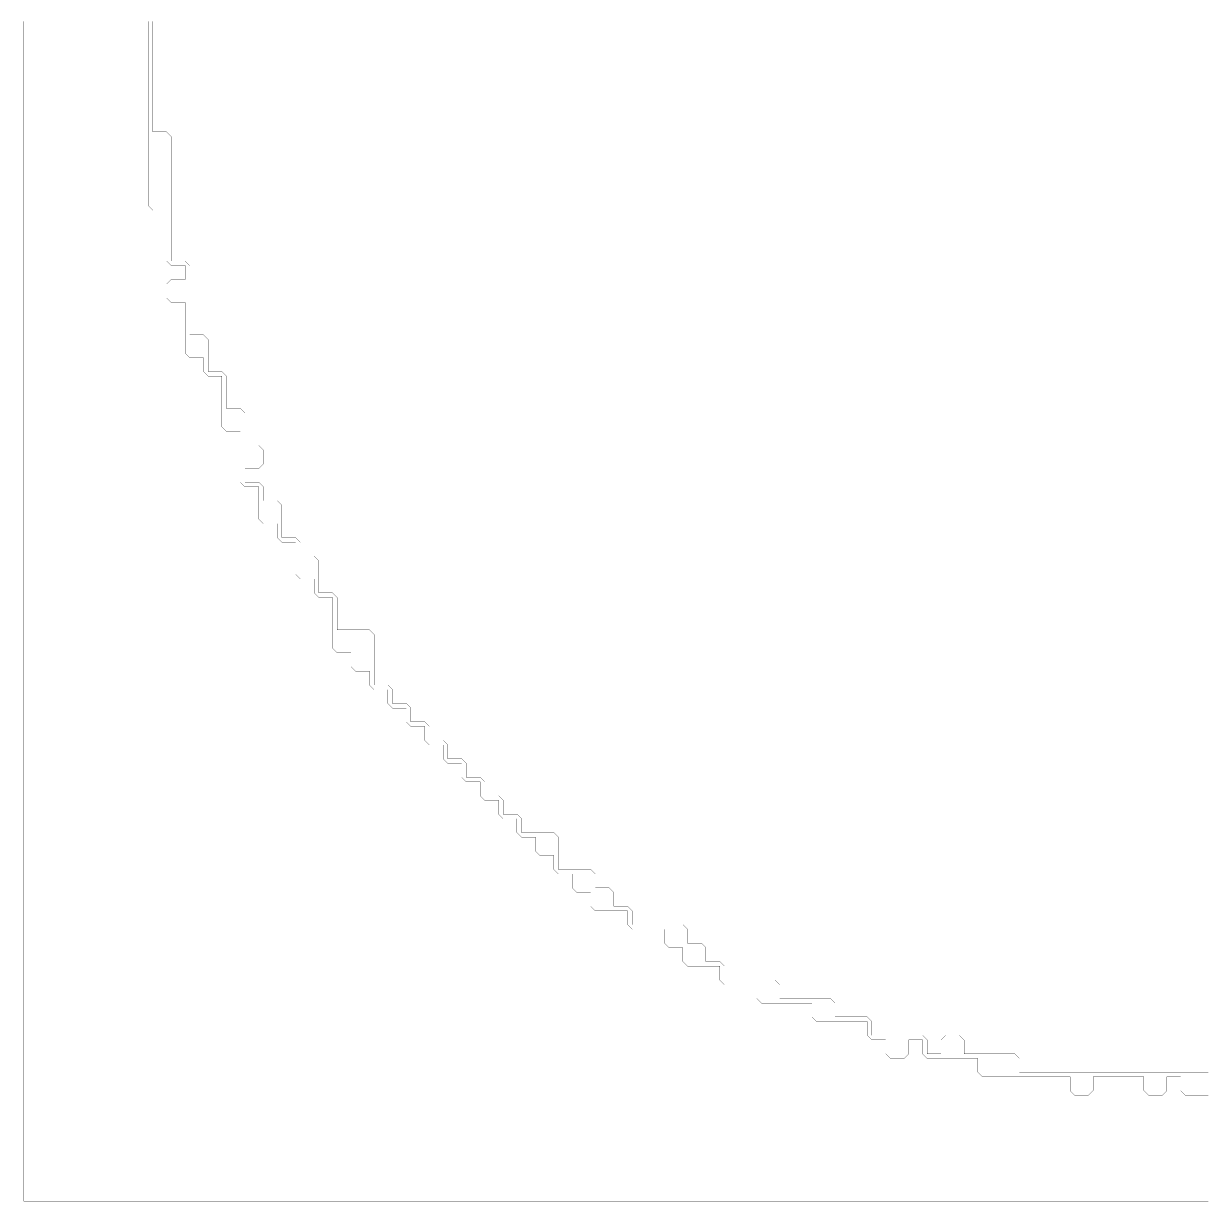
# Model space of a CAD drawing. Header units: metres. Extents: x 0 to 4990, y -4990 to 0.
# Drawn here: x 0 to 2501, y -4990 to -2495 of the extents above; entities that cross this region are included whole.
import ezdxf

# ---------------------------------------------------------------- set-up
doc = ezdxf.new("R2010")
doc.units = ezdxf.units.M
doc.layers.add('conductor', color=1, linetype='Continuous')
doc.layers.add('substrate', color=5, linetype='Continuous')

msp = doc.modelspace()

# ---------------------------------------------------------------- linework, layer by layer
at = {"layer": 'conductor', "const_width": 0.5}
msp.add_lwpolyline([(273.4375, -2490.234375), (273.4375, -2500), (273.4375, -2509.765625), (273.4375, -2519.53125), (273.4375, -2529.296875), (273.4375, -2539.0625), (273.4375, -2548.828125), (273.4375, -2558.59375), (273.4375, -2568.359375), (273.4375, -2578.125), (273.4375, -2587.890625), (273.4375, -2597.65625), (273.4375, -2607.421875), (273.4375, -2617.1875), (273.4375, -2626.953125), (273.4375, -2636.71875), (273.4375, -2646.484375), (273.4375, -2656.25), (273.4375, -2666.015625), (273.4375, -2675.78125), (273.4375, -2685.546875), (273.4375, -2695.3125), (273.4375, -2705.078125), (273.4375, -2714.84375), (273.4375, -2724.609375), (283.203125, -2724.609375), (292.96875, -2724.609375), (302.734375, -2724.609375), (312.5, -2734.375), (312.5, -2744.140625), (312.5, -2753.90625), (312.5, -2763.671875), (312.5, -2773.4375), (312.5, -2783.203125), (312.5, -2792.96875), (312.5, -2802.734375), (312.5, -2812.5), (312.5, -2822.265625), (312.5, -2832.03125), (312.5, -2841.796875), (312.5, -2851.5625), (312.5, -2861.328125), (312.5, -2871.09375), (312.5, -2880.859375), (312.5, -2890.625), (312.5, -2900.390625), (312.5, -2910.15625), (312.5, -2919.921875), (312.5, -2929.6875), (312.5, -2939.453125), (312.5, -2949.21875), (312.5, -2958.984375), (312.5, -2968.75), (312.5, -2978.515625), (312.5, -2988.28125), (312.5, -2998.046875), (322.265625, -2998.046875), (332.03125, -2998.046875), (341.796875, -2998.046875), (351.5625, -3007.8125), (351.5625, -3017.578125), (351.5625, -3027.34375), (351.5625, -3037.109375), (351.5625, -3046.875), (351.5625, -3056.640625), (351.5625, -3066.40625), (351.5625, -3076.171875), (351.5625, -3085.9375), (351.5625, -3095.703125), (351.5625, -3105.46875), (351.5625, -3115.234375), (351.5625, -3125), (351.5625, -3134.765625), (351.5625, -3144.53125), (351.5625, -3154.296875), (361.328125, -3154.296875), (371.09375, -3154.296875), (380.859375, -3154.296875), (390.625, -3164.0625), (390.625, -3173.828125), (390.625, -3183.59375), (390.625, -3193.359375), (390.625, -3203.125), (390.625, -3212.890625), (390.625, -3222.65625), (390.625, -3232.421875), (400.390625, -3232.421875), (410.15625, -3232.421875), (419.921875, -3232.421875), (429.6875, -3242.1875), (429.6875, -3251.953125), (429.6875, -3261.71875), (429.6875, -3271.484375), (429.6875, -3281.25), (429.6875, -3291.015625), (429.6875, -3300.78125), (429.6875, -3310.546875), (439.453125, -3310.546875), (449.21875, -3310.546875), (458.984375, -3310.546875), (468.75, -3320.3125), (468.75, -3330.078125), (468.75, -3339.84375), (468.75, -3349.609375), (468.75, -3359.375), (468.75, -3369.140625), (468.75, -3378.90625), (468.75, -3388.671875), (478.515625, -3388.671875), (488.28125, -3388.671875), (498.046875, -3388.671875), (507.8125, -3398.4375), (507.8125, -3408.203125), (507.8125, -3417.96875), (507.8125, -3427.734375), (498.046875, -3437.5), (488.28125, -3437.5), (478.515625, -3437.5), (468.75, -3437.5), (468.75, -3447.265625), (468.75, -3457.03125), (468.75, -3466.796875), (478.515625, -3466.796875), (488.28125, -3466.796875), (498.046875, -3466.796875), (507.8125, -3476.5625), (507.8125, -3486.328125), (507.8125, -3496.09375), (507.8125, -3505.859375), (517.578125, -3505.859375), (527.34375, -3505.859375), (537.109375, -3505.859375), (546.875, -3515.625), (546.875, -3525.390625), (546.875, -3535.15625), (546.875, -3544.921875), (546.875, -3554.6875), (546.875, -3564.453125), (546.875, -3574.21875), (546.875, -3583.984375), (556.640625, -3583.984375), (566.40625, -3583.984375), (576.171875, -3583.984375), (585.9375, -3593.75), (585.9375, -3603.515625), (585.9375, -3613.28125), (585.9375, -3623.046875), (595.703125, -3623.046875), (605.46875, -3623.046875), (615.234375, -3623.046875), (625, -3632.8125), (625, -3642.578125), (625, -3652.34375), (625, -3662.109375), (625, -3671.875), (625, -3681.640625), (625, -3691.40625), (625, -3701.171875), (634.765625, -3701.171875), (644.53125, -3701.171875), (654.296875, -3701.171875), (664.0625, -3710.9375), (664.0625, -3720.703125), (664.0625, -3730.46875), (664.0625, -3740.234375), (664.0625, -3750), (664.0625, -3759.765625), (664.0625, -3769.53125), (664.0625, -3779.296875), (673.828125, -3779.296875), (683.59375, -3779.296875), (693.359375, -3779.296875), (703.125, -3779.296875), (712.890625, -3779.296875), (722.65625, -3779.296875), (732.421875, -3779.296875), (742.1875, -3789.0625), (742.1875, -3798.828125), (742.1875, -3808.59375), (742.1875, -3818.359375), (742.1875, -3828.125), (742.1875, -3837.890625), (742.1875, -3847.65625), (742.1875, -3857.421875), (742.1875, -3867.1875), (742.1875, -3876.953125), (742.1875, -3886.71875), (742.1875, -3896.484375), (751.953125, -3896.484375), (761.71875, -3896.484375), (771.484375, -3896.484375), (781.25, -3906.25), (781.25, -3916.015625), (781.25, -3925.78125), (781.25, -3935.546875), (791.015625, -3935.546875), (800.78125, -3935.546875), (810.546875, -3935.546875), (820.3125, -3945.3125), (820.3125, -3955.078125), (820.3125, -3964.84375), (820.3125, -3974.609375), (830.078125, -3974.609375), (839.84375, -3974.609375), (849.609375, -3974.609375), (859.375, -3984.375), (859.375, -3994.140625), (859.375, -4003.90625), (859.375, -4013.671875), (869.140625, -4013.671875), (878.90625, -4013.671875), (888.671875, -4013.671875), (898.4375, -4023.4375), (898.4375, -4033.203125), (898.4375, -4042.96875), (898.4375, -4052.734375), (908.203125, -4052.734375), (917.96875, -4052.734375), (927.734375, -4052.734375), (937.5, -4062.5), (937.5, -4072.265625), (937.5, -4082.03125), (937.5, -4091.796875), (947.265625, -4091.796875), (957.03125, -4091.796875), (966.796875, -4091.796875), (976.5625, -4101.5625), (976.5625, -4111.328125), (976.5625, -4121.09375), (976.5625, -4130.859375), (986.328125, -4130.859375), (996.09375, -4130.859375), (1005.859375, -4130.859375), (1015.625, -4140.625), (1015.625, -4150.390625), (1015.625, -4160.15625), (1015.625, -4169.921875), (1025.390625, -4169.921875), (1035.15625, -4169.921875), (1044.921875, -4169.921875), (1054.6875, -4179.6875), (1054.6875, -4189.453125), (1054.6875, -4199.21875), (1054.6875, -4208.984375), (1064.453125, -4208.984375), (1074.21875, -4208.984375), (1083.984375, -4208.984375), (1093.75, -4208.984375), (1103.515625, -4208.984375), (1113.28125, -4208.984375), (1123.046875, -4208.984375), (1132.8125, -4218.75), (1132.8125, -4228.515625), (1132.8125, -4238.28125), (1132.8125, -4248.046875), (1132.8125, -4257.8125), (1132.8125, -4267.578125), (1132.8125, -4277.34375), (1132.8125, -4287.109375), (1142.578125, -4287.109375), (1152.34375, -4287.109375), (1162.109375, -4287.109375), (1171.875, -4287.109375), (1181.640625, -4287.109375), (1191.40625, -4287.109375), (1201.171875, -4287.109375), (1210.9375, -4296.875), (1210.9375, -4306.640625), (1210.9375, -4316.40625), (1210.9375, -4326.171875), (1220.703125, -4326.171875), (1230.46875, -4326.171875), (1240.234375, -4326.171875), (1250, -4335.9375), (1250, -4345.703125), (1250, -4355.46875), (1250, -4365.234375), (1259.765625, -4365.234375), (1269.53125, -4365.234375), (1279.296875, -4365.234375), (1289.0625, -4375), (1289.0625, -4384.765625), (1289.0625, -4394.53125), (1289.0625, -4404.296875), (1298.828125, -4404.296875), (1308.59375, -4404.296875), (1318.359375, -4404.296875), (1328.125, -4404.296875), (1337.890625, -4404.296875), (1347.65625, -4404.296875), (1357.421875, -4404.296875), (1367.1875, -4404.296875), (1376.953125, -4404.296875), (1386.71875, -4404.296875), (1396.484375, -4404.296875), (1406.25, -4414.0625), (1406.25, -4423.828125), (1406.25, -4433.59375), (1406.25, -4443.359375), (1416.015625, -4443.359375), (1425.78125, -4443.359375), (1435.546875, -4443.359375), (1445.3125, -4453.125), (1445.3125, -4462.890625), (1445.3125, -4472.65625), (1445.3125, -4482.421875), (1455.078125, -4482.421875), (1464.84375, -4482.421875), (1474.609375, -4482.421875), (1484.375, -4492.1875), (1484.375, -4501.953125), (1484.375, -4511.71875), (1484.375, -4521.484375), (1494.140625, -4521.484375), (1503.90625, -4521.484375), (1513.671875, -4521.484375), (1523.4375, -4521.484375), (1533.203125, -4521.484375), (1542.96875, -4521.484375), (1552.734375, -4521.484375), (1562.5, -4521.484375), (1572.265625, -4521.484375), (1582.03125, -4521.484375), (1591.796875, -4521.484375), (1601.5625, -4531.25), (1601.5625, -4541.015625), (1601.5625, -4550.78125), (1601.5625, -4560.546875), (1611.328125, -4560.546875), (1621.09375, -4560.546875), (1630.859375, -4560.546875), (1640.625, -4560.546875), (1650.390625, -4560.546875), (1660.15625, -4560.546875), (1669.921875, -4560.546875), (1679.6875, -4560.546875), (1689.453125, -4560.546875), (1699.21875, -4560.546875), (1708.984375, -4560.546875), (1718.75, -4570.3125), (1718.75, -4580.078125), (1718.75, -4589.84375), (1718.75, -4599.609375), (1728.515625, -4599.609375), (1738.28125, -4599.609375), (1748.046875, -4599.609375), (1757.8125, -4599.609375), (1767.578125, -4599.609375), (1777.34375, -4599.609375), (1787.109375, -4599.609375), (1796.875, -4609.375), (1796.875, -4619.140625), (1796.875, -4628.90625), (1796.875, -4638.671875), (1806.640625, -4638.671875), (1816.40625, -4638.671875), (1826.171875, -4638.671875), (1835.9375, -4638.671875), (1845.703125, -4638.671875), (1855.46875, -4638.671875), (1865.234375, -4638.671875), (1875, -4638.671875), (1884.765625, -4638.671875), (1894.53125, -4638.671875), (1904.296875, -4638.671875), (1914.0625, -4648.4375), (1914.0625, -4658.203125), (1914.0625, -4667.96875), (1914.0625, -4677.734375), (1923.828125, -4677.734375), (1933.59375, -4677.734375), (1943.359375, -4677.734375), (1943.359375, -4667.96875), (1943.359375, -4658.203125), (1943.359375, -4648.4375), (1953.125, -4638.671875), (1962.890625, -4638.671875), (1972.65625, -4638.671875), (1982.421875, -4638.671875), (1992.1875, -4648.4375), (1992.1875, -4658.203125), (1992.1875, -4667.96875), (1992.1875, -4677.734375), (2001.953125, -4677.734375), (2011.71875, -4677.734375), (2021.484375, -4677.734375), (2031.25, -4677.734375), (2041.015625, -4677.734375), (2050.78125, -4677.734375), (2060.546875, -4677.734375), (2070.3125, -4677.734375), (2080.078125, -4677.734375), (2089.84375, -4677.734375), (2099.609375, -4677.734375), (2109.375, -4687.5), (2109.375, -4697.265625), (2109.375, -4707.03125), (2109.375, -4716.796875), (2119.140625, -4716.796875), (2128.90625, -4716.796875), (2138.671875, -4716.796875), (2148.4375, -4716.796875), (2158.203125, -4716.796875), (2167.96875, -4716.796875), (2177.734375, -4716.796875), (2187.5, -4716.796875), (2197.265625, -4716.796875), (2207.03125, -4716.796875), (2216.796875, -4716.796875), (2226.5625, -4716.796875), (2236.328125, -4716.796875), (2246.09375, -4716.796875), (2255.859375, -4716.796875), (2265.625, -4716.796875), (2275.390625, -4716.796875), (2285.15625, -4716.796875), (2294.921875, -4716.796875), (2304.6875, -4716.796875), (2314.453125, -4716.796875), (2324.21875, -4716.796875), (2333.984375, -4716.796875), (2343.75, -4716.796875), (2353.515625, -4716.796875), (2363.28125, -4716.796875), (2373.046875, -4716.796875), (2382.8125, -4716.796875), (2392.578125, -4716.796875), (2402.34375, -4716.796875), (2412.109375, -4716.796875), (2421.875, -4716.796875), (2431.640625, -4716.796875), (2441.40625, -4716.796875), (2451.171875, -4716.796875), (2460.9375, -4716.796875), (2470.703125, -4716.796875), (2480.46875, -4716.796875), (2490.234375, -4716.796875), (2500, -4716.796875), (2509.765625, -4716.796875)], dxfattribs=at)
at = {"layer": 'substrate', "const_width": 0.5}
for points in [[(0, -2490.234375), (0, -2500), (0, -2509.765625), (0, -2519.53125), (0, -2529.296875), (0, -2539.0625), (0, -2548.828125), (0, -2558.59375), (0, -2568.359375), (0, -2578.125), (0, -2587.890625), (0, -2597.65625), (0, -2607.421875), (0, -2617.1875), (0, -2626.953125), (0, -2636.71875), (0, -2646.484375), (0, -2656.25), (0, -2666.015625), (0, -2675.78125), (0, -2685.546875), (0, -2695.3125), (0, -2705.078125), (0, -2714.84375), (0, -2724.609375), (0, -2734.375), (0, -2744.140625), (0, -2753.90625), (0, -2763.671875), (0, -2773.4375), (0, -2783.203125), (0, -2792.96875), (0, -2802.734375), (0, -2812.5), (0, -2822.265625), (0, -2832.03125), (0, -2841.796875), (0, -2851.5625), (0, -2861.328125), (0, -2871.09375), (0, -2880.859375), (0, -2890.625), (0, -2900.390625), (0, -2910.15625), (0, -2919.921875), (0, -2929.6875), (0, -2939.453125), (0, -2949.21875), (0, -2958.984375), (0, -2968.75), (0, -2978.515625), (0, -2988.28125), (0, -2998.046875), (0, -3007.8125), (0, -3017.578125), (0, -3027.34375), (0, -3037.109375), (0, -3046.875), (0, -3056.640625), (0, -3066.40625), (0, -3076.171875), (0, -3085.9375), (0, -3095.703125), (0, -3105.46875), (0, -3115.234375), (0, -3125), (0, -3134.765625), (0, -3144.53125), (0, -3154.296875), (0, -3164.0625), (0, -3173.828125), (0, -3183.59375), (0, -3193.359375), (0, -3203.125), (0, -3212.890625), (0, -3222.65625), (0, -3232.421875), (0, -3242.1875), (0, -3251.953125), (0, -3261.71875), (0, -3271.484375), (0, -3281.25), (0, -3291.015625), (0, -3300.78125), (0, -3310.546875), (0, -3320.3125), (0, -3330.078125), (0, -3339.84375), (0, -3349.609375), (0, -3359.375), (0, -3369.140625), (0, -3378.90625), (0, -3388.671875), (0, -3398.4375), (0, -3408.203125), (0, -3417.96875), (0, -3427.734375), (0, -3437.5), (0, -3447.265625), (0, -3457.03125), (0, -3466.796875), (0, -3476.5625), (0, -3486.328125), (0, -3496.09375), (0, -3505.859375), (0, -3515.625), (0, -3525.390625), (0, -3535.15625), (0, -3544.921875), (0, -3554.6875), (0, -3564.453125), (0, -3574.21875), (0, -3583.984375), (0, -3593.75), (0, -3603.515625), (0, -3613.28125), (0, -3623.046875), (0, -3632.8125), (0, -3642.578125), (0, -3652.34375), (0, -3662.109375), (0, -3671.875), (0, -3681.640625), (0, -3691.40625), (0, -3701.171875), (0, -3710.9375), (0, -3720.703125), (0, -3730.46875), (0, -3740.234375), (0, -3750), (0, -3759.765625), (0, -3769.53125), (0, -3779.296875), (0, -3789.0625), (0, -3798.828125), (0, -3808.59375), (0, -3818.359375), (0, -3828.125), (0, -3837.890625), (0, -3847.65625), (0, -3857.421875), (0, -3867.1875), (0, -3876.953125), (0, -3886.71875), (0, -3896.484375), (0, -3906.25), (0, -3916.015625), (0, -3925.78125), (0, -3935.546875), (0, -3945.3125), (0, -3955.078125), (0, -3964.84375), (0, -3974.609375), (0, -3984.375), (0, -3994.140625), (0, -4003.90625), (0, -4013.671875), (0, -4023.4375), (0, -4033.203125), (0, -4042.96875), (0, -4052.734375), (0, -4062.5), (0, -4072.265625), (0, -4082.03125), (0, -4091.796875), (0, -4101.5625), (0, -4111.328125), (0, -4121.09375), (0, -4130.859375), (0, -4140.625), (0, -4150.390625), (0, -4160.15625), (0, -4169.921875), (0, -4179.6875), (0, -4189.453125), (0, -4199.21875), (0, -4208.984375), (0, -4218.75), (0, -4228.515625), (0, -4238.28125), (0, -4248.046875), (0, -4257.8125), (0, -4267.578125), (0, -4277.34375), (0, -4287.109375), (0, -4296.875), (0, -4306.640625), (0, -4316.40625), (0, -4326.171875), (0, -4335.9375), (0, -4345.703125), (0, -4355.46875), (0, -4365.234375), (0, -4375), (0, -4384.765625), (0, -4394.53125), (0, -4404.296875), (0, -4414.0625), (0, -4423.828125), (0, -4433.59375), (0, -4443.359375), (0, -4453.125), (0, -4462.890625), (0, -4472.65625), (0, -4482.421875), (0, -4492.1875), (0, -4501.953125), (0, -4511.71875), (0, -4521.484375), (0, -4531.25), (0, -4541.015625), (0, -4550.78125), (0, -4560.546875), (0, -4570.3125), (0, -4580.078125), (0, -4589.84375), (0, -4599.609375), (0, -4609.375), (0, -4619.140625), (0, -4628.90625), (0, -4638.671875), (0, -4648.4375), (0, -4658.203125), (0, -4667.96875), (0, -4677.734375), (0, -4687.5), (0, -4697.265625), (0, -4707.03125), (0, -4716.796875), (0, -4726.5625), (0, -4736.328125), (0, -4746.09375), (0, -4755.859375), (0, -4765.625), (0, -4775.390625), (0, -4785.15625), (0, -4794.921875), (0, -4804.6875), (0, -4814.453125), (0, -4824.21875), (0, -4833.984375), (0, -4843.75), (0, -4853.515625), (0, -4863.28125), (0, -4873.046875), (0, -4882.8125), (0, -4892.578125), (0, -4902.34375), (0, -4912.109375), (0, -4921.875), (0, -4931.640625), (0, -4941.40625), (0, -4951.171875), (0, -4960.9375), (0, -4970.703125), (0, -4980.46875), (0, -4990.234375), (9.765625, -4990.234375), (19.53125, -4990.234375), (29.296875, -4990.234375), (39.0625, -4990.234375), (48.828125, -4990.234375), (58.59375, -4990.234375), (68.359375, -4990.234375), (78.125, -4990.234375), (87.890625, -4990.234375), (97.65625, -4990.234375), (107.421875, -4990.234375), (117.1875, -4990.234375), (126.953125, -4990.234375), (136.71875, -4990.234375), (146.484375, -4990.234375), (156.25, -4990.234375), (166.015625, -4990.234375), (175.78125, -4990.234375), (185.546875, -4990.234375), (195.3125, -4990.234375), (205.078125, -4990.234375), (214.84375, -4990.234375), (224.609375, -4990.234375), (234.375, -4990.234375), (244.140625, -4990.234375), (253.90625, -4990.234375), (263.671875, -4990.234375), (273.4375, -4990.234375), (283.203125, -4990.234375), (292.96875, -4990.234375), (302.734375, -4990.234375), (312.5, -4990.234375), (322.265625, -4990.234375), (332.03125, -4990.234375), (341.796875, -4990.234375), (351.5625, -4990.234375), (361.328125, -4990.234375), (371.09375, -4990.234375), (380.859375, -4990.234375), (390.625, -4990.234375), (400.390625, -4990.234375), (410.15625, -4990.234375), (419.921875, -4990.234375), (429.6875, -4990.234375), (439.453125, -4990.234375), (449.21875, -4990.234375), (458.984375, -4990.234375), (468.75, -4990.234375), (478.515625, -4990.234375), (488.28125, -4990.234375), (498.046875, -4990.234375), (507.8125, -4990.234375), (517.578125, -4990.234375), (527.34375, -4990.234375), (537.109375, -4990.234375), (546.875, -4990.234375), (556.640625, -4990.234375), (566.40625, -4990.234375), (576.171875, -4990.234375), (585.9375, -4990.234375), (595.703125, -4990.234375), (605.46875, -4990.234375), (615.234375, -4990.234375), (625, -4990.234375), (634.765625, -4990.234375), (644.53125, -4990.234375), (654.296875, -4990.234375), (664.0625, -4990.234375), (673.828125, -4990.234375), (683.59375, -4990.234375), (693.359375, -4990.234375), (703.125, -4990.234375), (712.890625, -4990.234375), (722.65625, -4990.234375), (732.421875, -4990.234375), (742.1875, -4990.234375), (751.953125, -4990.234375), (761.71875, -4990.234375), (771.484375, -4990.234375), (781.25, -4990.234375), (791.015625, -4990.234375), (800.78125, -4990.234375), (810.546875, -4990.234375), (820.3125, -4990.234375), (830.078125, -4990.234375), (839.84375, -4990.234375), (849.609375, -4990.234375), (859.375, -4990.234375), (869.140625, -4990.234375), (878.90625, -4990.234375), (888.671875, -4990.234375), (898.4375, -4990.234375), (908.203125, -4990.234375), (917.96875, -4990.234375), (927.734375, -4990.234375), (937.5, -4990.234375), (947.265625, -4990.234375), (957.03125, -4990.234375), (966.796875, -4990.234375), (976.5625, -4990.234375), (986.328125, -4990.234375), (996.09375, -4990.234375), (1005.859375, -4990.234375), (1015.625, -4990.234375), (1025.390625, -4990.234375), (1035.15625, -4990.234375), (1044.921875, -4990.234375), (1054.6875, -4990.234375), (1064.453125, -4990.234375), (1074.21875, -4990.234375), (1083.984375, -4990.234375), (1093.75, -4990.234375), (1103.515625, -4990.234375), (1113.28125, -4990.234375), (1123.046875, -4990.234375), (1132.8125, -4990.234375), (1142.578125, -4990.234375), (1152.34375, -4990.234375), (1162.109375, -4990.234375), (1171.875, -4990.234375), (1181.640625, -4990.234375), (1191.40625, -4990.234375), (1201.171875, -4990.234375), (1210.9375, -4990.234375), (1220.703125, -4990.234375), (1230.46875, -4990.234375), (1240.234375, -4990.234375), (1250, -4990.234375), (1259.765625, -4990.234375), (1269.53125, -4990.234375), (1279.296875, -4990.234375), (1289.0625, -4990.234375), (1298.828125, -4990.234375), (1308.59375, -4990.234375), (1318.359375, -4990.234375), (1328.125, -4990.234375), (1337.890625, -4990.234375), (1347.65625, -4990.234375), (1357.421875, -4990.234375), (1367.1875, -4990.234375), (1376.953125, -4990.234375), (1386.71875, -4990.234375), (1396.484375, -4990.234375), (1406.25, -4990.234375), (1416.015625, -4990.234375), (1425.78125, -4990.234375), (1435.546875, -4990.234375), (1445.3125, -4990.234375), (1455.078125, -4990.234375), (1464.84375, -4990.234375), (1474.609375, -4990.234375), (1484.375, -4990.234375), (1494.140625, -4990.234375), (1503.90625, -4990.234375), (1513.671875, -4990.234375), (1523.4375, -4990.234375), (1533.203125, -4990.234375), (1542.96875, -4990.234375), (1552.734375, -4990.234375), (1562.5, -4990.234375), (1572.265625, -4990.234375), (1582.03125, -4990.234375), (1591.796875, -4990.234375), (1601.5625, -4990.234375), (1611.328125, -4990.234375), (1621.09375, -4990.234375), (1630.859375, -4990.234375), (1640.625, -4990.234375), (1650.390625, -4990.234375), (1660.15625, -4990.234375), (1669.921875, -4990.234375), (1679.6875, -4990.234375), (1689.453125, -4990.234375), (1699.21875, -4990.234375), (1708.984375, -4990.234375), (1718.75, -4990.234375), (1728.515625, -4990.234375), (1738.28125, -4990.234375), (1748.046875, -4990.234375), (1757.8125, -4990.234375), (1767.578125, -4990.234375), (1777.34375, -4990.234375), (1787.109375, -4990.234375), (1796.875, -4990.234375), (1806.640625, -4990.234375), (1816.40625, -4990.234375), (1826.171875, -4990.234375), (1835.9375, -4990.234375), (1845.703125, -4990.234375), (1855.46875, -4990.234375), (1865.234375, -4990.234375), (1875, -4990.234375), (1884.765625, -4990.234375), (1894.53125, -4990.234375), (1904.296875, -4990.234375), (1914.0625, -4990.234375), (1923.828125, -4990.234375), (1933.59375, -4990.234375), (1943.359375, -4990.234375), (1953.125, -4990.234375), (1962.890625, -4990.234375), (1972.65625, -4990.234375), (1982.421875, -4990.234375), (1992.1875, -4990.234375), (2001.953125, -4990.234375), (2011.71875, -4990.234375), (2021.484375, -4990.234375), (2031.25, -4990.234375), (2041.015625, -4990.234375), (2050.78125, -4990.234375), (2060.546875, -4990.234375), (2070.3125, -4990.234375), (2080.078125, -4990.234375), (2089.84375, -4990.234375), (2099.609375, -4990.234375), (2109.375, -4990.234375), (2119.140625, -4990.234375), (2128.90625, -4990.234375), (2138.671875, -4990.234375), (2148.4375, -4990.234375), (2158.203125, -4990.234375), (2167.96875, -4990.234375), (2177.734375, -4990.234375), (2187.5, -4990.234375), (2197.265625, -4990.234375), (2207.03125, -4990.234375), (2216.796875, -4990.234375), (2226.5625, -4990.234375), (2236.328125, -4990.234375), (2246.09375, -4990.234375), (2255.859375, -4990.234375), (2265.625, -4990.234375), (2275.390625, -4990.234375), (2285.15625, -4990.234375), (2294.921875, -4990.234375), (2304.6875, -4990.234375), (2314.453125, -4990.234375), (2324.21875, -4990.234375), (2333.984375, -4990.234375), (2343.75, -4990.234375), (2353.515625, -4990.234375), (2363.28125, -4990.234375), (2373.046875, -4990.234375), (2382.8125, -4990.234375), (2392.578125, -4990.234375), (2402.34375, -4990.234375), (2412.109375, -4990.234375), (2421.875, -4990.234375), (2431.640625, -4990.234375), (2441.40625, -4990.234375), (2451.171875, -4990.234375), (2460.9375, -4990.234375), (2470.703125, -4990.234375), (2480.46875, -4990.234375), (2490.234375, -4990.234375), (2500, -4990.234375), (2509.765625, -4990.234375)], [(2509.765625, -4765.625), (2500, -4765.625), (2490.234375, -4765.625), (2480.46875, -4765.625), (2470.703125, -4765.625), (2460.9375, -4765.625), (2451.171875, -4755.859375), (2451.171875, -4746.09375), (2451.171875, -4736.328125), (2451.171875, -4726.5625), (2441.40625, -4726.5625), (2431.640625, -4726.5625), (2421.875, -4726.5625), (2421.875, -4736.328125), (2421.875, -4746.09375), (2421.875, -4755.859375), (2412.109375, -4765.625), (2402.34375, -4765.625), (2392.578125, -4765.625), (2382.8125, -4765.625), (2373.046875, -4755.859375), (2373.046875, -4746.09375), (2373.046875, -4736.328125), (2373.046875, -4726.5625), (2363.28125, -4726.5625), (2353.515625, -4726.5625), (2343.75, -4726.5625), (2333.984375, -4726.5625), (2324.21875, -4726.5625), (2314.453125, -4726.5625), (2304.6875, -4726.5625), (2294.921875, -4726.5625), (2285.15625, -4726.5625), (2275.390625, -4726.5625), (2265.625, -4726.5625), (2265.625, -4736.328125), (2265.625, -4746.09375), (2265.625, -4755.859375), (2255.859375, -4765.625), (2246.09375, -4765.625), (2236.328125, -4765.625), (2226.5625, -4765.625), (2216.796875, -4755.859375), (2216.796875, -4746.09375), (2216.796875, -4736.328125), (2216.796875, -4726.5625), (2207.03125, -4726.5625), (2197.265625, -4726.5625), (2187.5, -4726.5625), (2177.734375, -4726.5625), (2167.96875, -4726.5625), (2158.203125, -4726.5625), (2148.4375, -4726.5625), (2138.671875, -4726.5625), (2128.90625, -4726.5625), (2119.140625, -4726.5625), (2109.375, -4726.5625), (2099.609375, -4726.5625), (2089.84375, -4726.5625), (2080.078125, -4726.5625), (2070.3125, -4726.5625), (2060.546875, -4726.5625), (2050.78125, -4726.5625), (2041.015625, -4726.5625), (2031.25, -4726.5625), (2021.484375, -4716.796875), (2021.484375, -4707.03125), (2021.484375, -4697.265625), (2021.484375, -4687.5), (2011.71875, -4687.5), (2001.953125, -4687.5), (1992.1875, -4687.5), (1982.421875, -4687.5), (1972.65625, -4687.5), (1962.890625, -4687.5), (1953.125, -4687.5), (1943.359375, -4687.5), (1933.59375, -4687.5), (1923.828125, -4687.5), (1914.0625, -4687.5), (1904.296875, -4677.734375), (1904.296875, -4667.96875), (1904.296875, -4658.203125), (1904.296875, -4648.4375), (1894.53125, -4648.4375), (1884.765625, -4648.4375), (1875, -4648.4375), (1875, -4658.203125), (1875, -4667.96875), (1875, -4677.734375), (1865.234375, -4687.5), (1855.46875, -4687.5), (1845.703125, -4687.5), (1835.9375, -4687.5), (1826.171875, -4677.734375), (1826.171875, -4667.96875), (1826.171875, -4658.203125), (1826.171875, -4648.4375), (1816.40625, -4648.4375), (1806.640625, -4648.4375), (1796.875, -4648.4375), (1787.109375, -4638.671875), (1787.109375, -4628.90625), (1787.109375, -4619.140625), (1787.109375, -4609.375), (1777.34375, -4609.375), (1767.578125, -4609.375), (1757.8125, -4609.375), (1748.046875, -4609.375), (1738.28125, -4609.375), (1728.515625, -4609.375), (1718.75, -4609.375), (1708.984375, -4609.375), (1699.21875, -4609.375), (1689.453125, -4609.375), (1679.6875, -4609.375), (1669.921875, -4599.609375), (1669.921875, -4589.84375), (1669.921875, -4580.078125), (1669.921875, -4570.3125), (1660.15625, -4570.3125), (1650.390625, -4570.3125), (1640.625, -4570.3125), (1630.859375, -4570.3125), (1621.09375, -4570.3125), (1611.328125, -4570.3125), (1601.5625, -4570.3125), (1591.796875, -4570.3125), (1582.03125, -4570.3125), (1572.265625, -4570.3125), (1562.5, -4570.3125), (1552.734375, -4560.546875), (1552.734375, -4550.78125), (1552.734375, -4541.015625), (1552.734375, -4531.25), (1542.96875, -4531.25), (1533.203125, -4531.25), (1523.4375, -4531.25), (1513.671875, -4531.25), (1503.90625, -4531.25), (1494.140625, -4531.25), (1484.375, -4531.25), (1474.609375, -4521.484375), (1474.609375, -4511.71875), (1474.609375, -4501.953125), (1474.609375, -4492.1875), (1464.84375, -4492.1875), (1455.078125, -4492.1875), (1445.3125, -4492.1875), (1435.546875, -4492.1875), (1425.78125, -4492.1875), (1416.015625, -4492.1875), (1406.25, -4492.1875), (1396.484375, -4482.421875), (1396.484375, -4472.65625), (1396.484375, -4462.890625), (1396.484375, -4453.125), (1386.71875, -4453.125), (1376.953125, -4453.125), (1367.1875, -4453.125), (1357.421875, -4443.359375), (1357.421875, -4433.59375), (1357.421875, -4423.828125), (1357.421875, -4414.0625), (1347.65625, -4414.0625), (1337.890625, -4414.0625), (1328.125, -4414.0625), (1318.359375, -4414.0625), (1308.59375, -4414.0625), (1298.828125, -4414.0625), (1289.0625, -4414.0625), (1279.296875, -4404.296875), (1279.296875, -4394.53125), (1279.296875, -4384.765625), (1279.296875, -4375), (1269.53125, -4375), (1259.765625, -4375), (1250, -4375), (1240.234375, -4375), (1230.46875, -4375), (1220.703125, -4375), (1210.9375, -4375), (1201.171875, -4365.234375), (1201.171875, -4355.46875), (1201.171875, -4345.703125), (1201.171875, -4335.9375), (1191.40625, -4335.9375), (1181.640625, -4335.9375), (1171.875, -4335.9375), (1162.109375, -4326.171875), (1162.109375, -4316.40625), (1162.109375, -4306.640625), (1162.109375, -4296.875), (1152.34375, -4296.875), (1142.578125, -4296.875), (1132.8125, -4296.875), (1123.046875, -4287.109375), (1123.046875, -4277.34375), (1123.046875, -4267.578125), (1123.046875, -4257.8125), (1113.28125, -4257.8125), (1103.515625, -4257.8125), (1093.75, -4257.8125), (1083.984375, -4248.046875), (1083.984375, -4238.28125), (1083.984375, -4228.515625), (1083.984375, -4218.75), (1074.21875, -4218.75), (1064.453125, -4218.75), (1054.6875, -4218.75), (1044.921875, -4208.984375), (1044.921875, -4199.21875), (1044.921875, -4189.453125), (1044.921875, -4179.6875), (1035.15625, -4179.6875), (1025.390625, -4179.6875), (1015.625, -4179.6875), (1005.859375, -4169.921875), (1005.859375, -4160.15625), (1005.859375, -4150.390625), (1005.859375, -4140.625), (996.09375, -4140.625), (986.328125, -4140.625), (976.5625, -4140.625), (966.796875, -4130.859375), (966.796875, -4121.09375), (966.796875, -4111.328125), (966.796875, -4101.5625), (957.03125, -4101.5625), (947.265625, -4101.5625), (937.5, -4101.5625), (927.734375, -4091.796875), (927.734375, -4082.03125), (927.734375, -4072.265625), (927.734375, -4062.5), (917.96875, -4062.5), (908.203125, -4062.5), (898.4375, -4062.5), (888.671875, -4052.734375), (888.671875, -4042.96875), (888.671875, -4033.203125), (888.671875, -4023.4375), (878.90625, -4023.4375), (869.140625, -4023.4375), (859.375, -4023.4375), (849.609375, -4013.671875), (849.609375, -4003.90625), (849.609375, -3994.140625), (849.609375, -3984.375), (839.84375, -3984.375), (830.078125, -3984.375), (820.3125, -3984.375), (810.546875, -3974.609375), (810.546875, -3964.84375), (810.546875, -3955.078125), (810.546875, -3945.3125), (800.78125, -3945.3125), (791.015625, -3945.3125), (781.25, -3945.3125), (771.484375, -3935.546875), (771.484375, -3925.78125), (771.484375, -3916.015625), (771.484375, -3906.25), (761.71875, -3906.25), (751.953125, -3906.25), (742.1875, -3906.25), (732.421875, -3896.484375), (732.421875, -3886.71875), (732.421875, -3876.953125), (732.421875, -3867.1875), (722.65625, -3867.1875), (712.890625, -3867.1875), (703.125, -3867.1875), (693.359375, -3857.421875), (693.359375, -3847.65625), (693.359375, -3837.890625), (693.359375, -3828.125), (683.59375, -3828.125), (673.828125, -3828.125), (664.0625, -3828.125), (654.296875, -3818.359375), (654.296875, -3808.59375), (654.296875, -3798.828125), (654.296875, -3789.0625), (654.296875, -3779.296875), (654.296875, -3769.53125), (654.296875, -3759.765625), (654.296875, -3750), (654.296875, -3740.234375), (654.296875, -3730.46875), (654.296875, -3720.703125), (654.296875, -3710.9375), (644.53125, -3710.9375), (634.765625, -3710.9375), (625, -3710.9375), (615.234375, -3701.171875), (615.234375, -3691.40625), (615.234375, -3681.640625), (615.234375, -3671.875), (605.46875, -3671.875), (595.703125, -3671.875), (585.9375, -3671.875), (576.171875, -3662.109375), (576.171875, -3652.34375), (576.171875, -3642.578125), (576.171875, -3632.8125), (576.171875, -3623.046875), (576.171875, -3613.28125), (576.171875, -3603.515625), (576.171875, -3593.75), (566.40625, -3593.75), (556.640625, -3593.75), (546.875, -3593.75), (537.109375, -3583.984375), (537.109375, -3574.21875), (537.109375, -3564.453125), (537.109375, -3554.6875), (527.34375, -3554.6875), (517.578125, -3554.6875), (507.8125, -3554.6875), (498.046875, -3544.921875), (498.046875, -3535.15625), (498.046875, -3525.390625), (498.046875, -3515.625), (498.046875, -3505.859375), (498.046875, -3496.09375), (498.046875, -3486.328125), (498.046875, -3476.5625), (488.28125, -3476.5625), (478.515625, -3476.5625), (468.75, -3476.5625), (458.984375, -3466.796875), (458.984375, -3457.03125), (458.984375, -3447.265625), (458.984375, -3437.5), (458.984375, -3427.734375), (458.984375, -3417.96875), (458.984375, -3408.203125), (458.984375, -3398.4375), (458.984375, -3388.671875), (458.984375, -3378.90625), (458.984375, -3369.140625), (458.984375, -3359.375), (449.21875, -3359.375), (439.453125, -3359.375), (429.6875, -3359.375), (419.921875, -3349.609375), (419.921875, -3339.84375), (419.921875, -3330.078125), (419.921875, -3320.3125), (419.921875, -3310.546875), (419.921875, -3300.78125), (419.921875, -3291.015625), (419.921875, -3281.25), (419.921875, -3271.484375), (419.921875, -3261.71875), (419.921875, -3251.953125), (419.921875, -3242.1875), (410.15625, -3242.1875), (400.390625, -3242.1875), (390.625, -3242.1875), (380.859375, -3232.421875), (380.859375, -3222.65625), (380.859375, -3212.890625), (380.859375, -3203.125), (371.09375, -3203.125), (361.328125, -3203.125), (351.5625, -3203.125), (341.796875, -3193.359375), (341.796875, -3183.59375), (341.796875, -3173.828125), (341.796875, -3164.0625), (341.796875, -3154.296875), (341.796875, -3144.53125), (341.796875, -3134.765625), (341.796875, -3125), (341.796875, -3115.234375), (341.796875, -3105.46875), (341.796875, -3095.703125), (341.796875, -3085.9375), (332.03125, -3085.9375), (322.265625, -3085.9375), (312.5, -3085.9375), (302.734375, -3076.171875), (302.734375, -3066.40625), (302.734375, -3056.640625), (302.734375, -3046.875), (312.5, -3037.109375), (322.265625, -3037.109375), (332.03125, -3037.109375), (341.796875, -3037.109375), (341.796875, -3027.34375), (341.796875, -3017.578125), (341.796875, -3007.8125), (332.03125, -3007.8125), (322.265625, -3007.8125), (312.5, -3007.8125), (302.734375, -2998.046875), (302.734375, -2988.28125), (302.734375, -2978.515625), (302.734375, -2968.75), (302.734375, -2958.984375), (302.734375, -2949.21875), (302.734375, -2939.453125), (302.734375, -2929.6875), (302.734375, -2919.921875), (302.734375, -2910.15625), (302.734375, -2900.390625), (302.734375, -2890.625), (292.96875, -2890.625), (283.203125, -2890.625), (273.4375, -2890.625), (263.671875, -2880.859375), (263.671875, -2871.09375), (263.671875, -2861.328125), (263.671875, -2851.5625), (263.671875, -2841.796875), (263.671875, -2832.03125), (263.671875, -2822.265625), (263.671875, -2812.5), (263.671875, -2802.734375), (263.671875, -2792.96875), (263.671875, -2783.203125), (263.671875, -2773.4375), (263.671875, -2763.671875), (263.671875, -2753.90625), (263.671875, -2744.140625), (263.671875, -2734.375), (263.671875, -2724.609375), (263.671875, -2714.84375), (263.671875, -2705.078125), (263.671875, -2695.3125), (263.671875, -2685.546875), (263.671875, -2675.78125), (263.671875, -2666.015625), (263.671875, -2656.25), (263.671875, -2646.484375), (263.671875, -2636.71875), (263.671875, -2626.953125), (263.671875, -2617.1875), (263.671875, -2607.421875), (263.671875, -2597.65625), (263.671875, -2587.890625), (263.671875, -2578.125), (263.671875, -2568.359375), (263.671875, -2558.59375), (263.671875, -2548.828125), (263.671875, -2539.0625), (263.671875, -2529.296875), (263.671875, -2519.53125), (263.671875, -2509.765625), (263.671875, -2500), (263.671875, -2490.234375)]]:
    msp.add_lwpolyline(points, dxfattribs=at)

doc.saveas('drawing.dxf')
